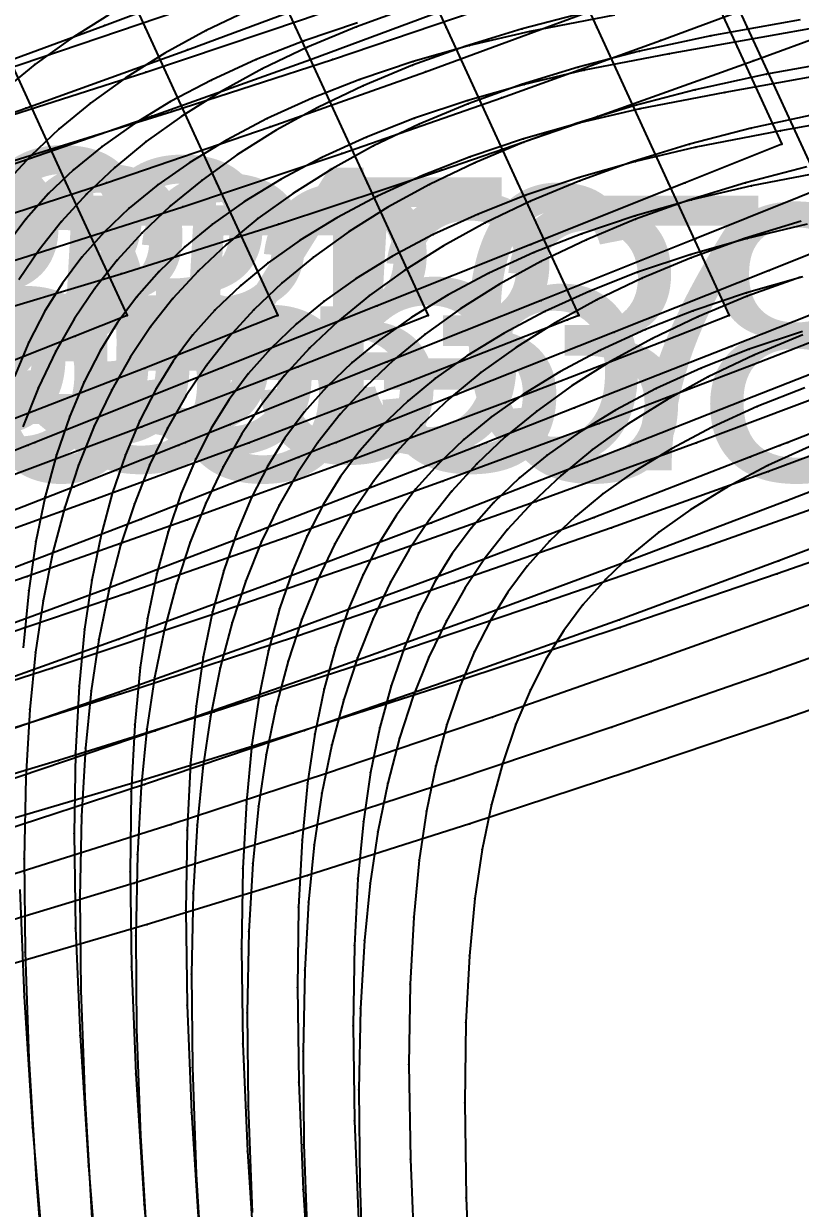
# Model space of a CAD drawing. Extents: x -2408 to 1029, y -526 to 2095.
# Drawn here: x 265.5 to 336.2, y 758.6 to 866.4 of the extents above; entities that cross this region are included whole.
import ezdxf

# ---------------------------------------------------------------- set-up
doc = ezdxf.new("R2010")
doc.units = 0
doc.layers.add('TEXT', color=7, linetype='Continuous')

# ---------------------------------------------------------------- blocks, each defined once
blk = doc.blocks.new(' -30')
at = {"layer": '1'}
for points in [[(230.955195, 1060.091369), (243.916607, 1065.312729), (245.067468, 1065.776346), (259.100474, 1071.458129), (273.102488, 1077.10928), (287.272574, 1082.812828), (301.101107, 1088.365229), (311.853142, 1092.672043), (318.337823, 1078.588526), (324.656628, 1064.865272), (331.128043, 1050.810587), (337.397954, 1037.193554), (341.476479, 1028.3358), (332.67395, 1024.812805), (318.612559, 1019.189992), (304.623987, 1013.601533), (290.473653, 1007.954145), (276.094572, 1002.222342), (273.450279, 1001.171188), (272.829819, 1000.922089), (261.800264, 996.540208), (247.75161, 991.036685), (233.544141, 985.642384), (219.371839, 980.464949)], [(-124.775494, 405.499108), (-129.635597, 403.873403), (-133.993312, 402.168599), (-138.086996, 400.305998), (-141.794628, 398.349397), (-145.125894, 396.314435), (-148.042028, 394.254847), (-150.639704, 392.130974), (-152.916908, 389.96509), (-154.962279, 387.680287), (-156.728037, 385.329051)]]:
    blk.add_lwpolyline(points, dxfattribs=at)
at = {"layer": '14'}
blk.add_lwpolyline([(-147.418247, 406.247763), (-150.941165, 404.038842), (-154.175671, 401.715027), (-157.04112, 399.354777), (-159.615963, 396.919506), (-161.901991, 394.426914), (-163.936865, 391.850061), (-165.782584, 389.109385), (-167.483626, 386.128116), (-169.07561, 382.812492), (-170.500522, 379.245216), (-171.74738, 375.443515), (-172.830299, 371.333759), (-173.734332, 366.905471), (-174.433899, 362.223535), (-174.954474, 356.997595), (-175.302794, 350.810402), (-175.459093, 343.425405), (-175.376258, 334.919801), (-175.025155, 325.231405), (-174.365471, 314.20773), (-173.270542, 300.511935), (-171.882557, 285.575774)], dxfattribs=at)
at = {"layer": '2'}
blk.add_point((341.476479, 1028.3358), dxfattribs=at)
at = {"layer": '3'}
for p in [(337.397954, 1037.193554), (332.67395, 1024.812805), (318.612559, 1019.189992), (304.623987, 1013.601533), (290.473653, 1007.954145), (276.094572, 1002.222342), (273.450279, 1001.171188), (272.829819, 1000.922089), (-150.941165, 404.038842), (-129.635597, 403.873403), (-154.175671, 401.715027), (-133.993312, 402.168599), (-138.086996, 400.305998), (-141.794628, 398.349397), (-145.125894, 396.314435), (-148.042028, 394.254847), (-150.639704, 392.130974), (-152.916908, 389.96509), (-154.962279, 387.680287)]:
    blk.add_point(p, dxfattribs=at)
at = {"layer": '4'}
for p in [(273.450279, 1001.171188), (272.829819, 1000.922089)]:
    blk.add_point(p, dxfattribs=at)
blk = doc.blocks.new(' -31')
at = {"layer": '1'}
for points in [[(347.677331, 1025.336233), (333.684744, 1019.743), (319.5571, 1014.098568), (305.542513, 1008.502237), (291.223184, 1002.787725), (287.16589, 1001.172028), (286.552792, 1000.924835), (277.016839, 997.130407), (262.706587, 991.540984), (248.583159, 986.212805), (234.087524, 980.916619), (219.857867, 975.87892), (205.622968, 971.021377), (191.274264, 966.332788), (176.777294, 961.830073), (162.292495, 957.58023), (147.544273, 953.509194), (132.93039, 949.727028), (118.347098, 946.195779), (103.622757, 942.869792), (88.846664, 939.767564), (74.028881, 936.886349)], [(-101.359358, 406.214972), (-109.088737, 404.725221), (-114.56483, 403.444144), (-119.697359, 401.993329), (-124.556211, 400.367994), (-128.913954, 398.663132), (-133.007615, 396.800484), (-136.71525, 394.843833), (-140.046512, 392.80884), (-142.962624, 390.749188), (-145.56027, 388.625262), (-147.836956, 386.459832), (-149.88238, 384.174965), (-151.648182, 381.823658), (-153.213384, 379.316302), (-154.702146, 376.432729), (-156.023711, 373.315998)]]:
    blk.add_lwpolyline(points, dxfattribs=at)
at = {"layer": '14'}
for points in [[(161.106041, 1017.252778), (175.217085, 1021.585355), (189.254622, 1026.149249), (203.664295, 1031.101936), (218.09938, 1036.32269), (232.591492, 1041.787514), (246.894871, 1047.358308), (260.890282, 1052.93348), (262.951164, 1053.761826), (262.951164, 1053.761826), (269.773105, 1038.945869), (276.280043, 1024.81404), (281.848907, 1012.721558), (281.84824, 1012.721329), (281.848106, 1012.721252), (277.124734, 1010.837802), (263.048069, 1005.287462), (248.993791, 999.920222), (234.798549, 994.679372), (220.562271, 989.582892), (206.261899, 984.636801), (191.836249, 979.853162), (177.406281, 975.297875), (162.757441, 970.925727)], [(-134.41255, 406.797831), (-138.546636, 404.820276), (-142.338245, 402.742581), (-145.861162, 400.533666), (-149.095668, 398.209828), (-151.961116, 395.849567), (-154.535961, 393.414295), (-156.821994, 390.921702), (-158.856873, 388.344847), (-160.702593, 385.604184), (-162.403636, 382.62292), (-163.99562, 379.307274), (-165.420526, 375.739995), (-166.667376, 371.938294), (-167.750305, 367.828538), (-168.654339, 363.40025), (-169.353905, 358.718314), (-169.874474, 353.492374), (-170.222786, 347.305181), (-170.379081, 339.920187), (-170.296245, 331.414589), (-169.945146, 321.726201), (-169.285467, 310.702537), (-168.19054, 297.006751)]]:
    blk.add_lwpolyline(points, dxfattribs=at)
at = {"layer": '2'}
blk.add_point((281.848907, 1012.721558), dxfattribs=at)
at = {"layer": '3'}
for p in [(276.280043, 1024.81404), (333.684744, 1019.743), (319.5571, 1014.098568), (281.848106, 1012.721252), (281.84824, 1012.721329), (277.124734, 1010.837802), (305.542513, 1008.502237), (291.223184, 1002.787725), (287.16589, 1001.172028), (286.552792, 1000.924835), (277.016839, 997.130407), (-138.546636, 404.820276), (-109.088737, 404.725221), (-114.56483, 403.444144), (-142.338245, 402.742581), (-119.697359, 401.993329), (-145.861162, 400.533666), (-124.556211, 400.367994), (-149.095668, 398.209828), (-128.913954, 398.663132), (-151.961116, 395.849567), (-133.007615, 396.800484), (-136.71525, 394.843833), (-154.535961, 393.414295), (-140.046512, 392.80884), (-142.962624, 390.749188), (-145.56027, 388.625262), (-147.836956, 386.459832), (-149.88238, 384.174965), (-151.648182, 381.823658), (-153.213384, 379.316302), (-154.702146, 376.432729)]:
    blk.add_point(p, dxfattribs=at)
at = {"layer": '4'}
for p in [(281.848106, 1012.721252), (281.84824, 1012.721329), (287.16589, 1001.172028), (286.552792, 1000.924835)]:
    blk.add_point(p, dxfattribs=at)
blk = doc.blocks.new(' -32')
at = {"layer": '1'}
for points in [[(354.172729, 1022.342552), (340.32829, 1016.828539), (326.21317, 1011.215339), (311.875114, 1005.523453), (300.883141, 1001.169281), (300.238895, 1000.912933), (297.489484, 999.824994), (283.125429, 994.180019), (268.751064, 988.674201), (254.273598, 983.326862), (239.671953, 978.105214), (225.089148, 973.051832), (210.364599, 968.146057), (195.655611, 963.47221), (181.238031, 959.126345), (166.393119, 954.903956), (151.730816, 950.981879), (136.760752, 947.22716), (121.639578, 943.684047), (106.560619, 940.393873), (91.330345, 937.310262), (76.160148, 934.470587)], [(-81.407175, 405.370178), (-96.403209, 402.687488), (-104.129246, 401.194404), (-109.606944, 399.907392), (-114.736197, 398.451441), (-119.594673, 396.819776), (-123.94999, 395.108866), (-128.040694, 393.23971), (-131.744729, 391.276312), (-135.071679, 389.234321), (-137.982803, 387.167663), (-140.494711, 385.107325), (-142.845238, 382.863564), (-144.882624, 380.571687), (-146.639501, 378.213899), (-148.195723, 375.701071), (-149.675549, 372.813059), (-150.988715, 369.692927), (-152.188339, 366.174085), (-153.209904, 362.388567), (-154.059221, 358.274375), (-154.717257, 353.825859), (-155.219439, 348.610272)], [(-155.526195, 326.590748), (-155.1268, 316.824871), (-154.369897, 304.961465), (-153.193956, 290.668181)]]:
    blk.add_lwpolyline(points, dxfattribs=at)
at = {"layer": '14'}
for points in [[(161.438868, 1013.38084), (176.326034, 1017.737286), (190.849765, 1022.250228), (205.296784, 1027.001347), (219.553404, 1031.948668), (233.845184, 1037.145899), (248.20402, 1042.570959), (262.376071, 1048.085385), (276.667156, 1053.761826), (276.667156, 1053.761826), (283.489097, 1038.945869), (289.996035, 1024.81404), (295.564899, 1012.721558), (295.564117, 1012.721252), (295.564079, 1012.721252), (283.457021, 1007.934958), (269.016321, 1002.353539), (254.427471, 996.90881), (239.792961, 991.61998), (225.09575, 986.474386), (210.274209, 981.480985), (195.450557, 976.711731), (180.556721, 972.165743), (166.062207, 967.992017)], [(-120.005453, 406.896074), (-124.857356, 405.153652), (-129.332546, 403.292628), (-133.466634, 401.315066), (-137.258249, 399.23737), (-140.781167, 397.028455), (-144.015673, 394.70462), (-146.881121, 392.34438), (-149.455961, 389.909121), (-151.741996, 387.416529), (-153.776878, 384.839675), (-155.622594, 382.098998)]]:
    blk.add_lwpolyline(points, dxfattribs=at)
at = {"layer": '2'}
blk.add_point((295.564899, 1012.721558), dxfattribs=at)
at = {"layer": '3'}
for p in [(283.489097, 1038.945869), (289.996035, 1024.81404), (340.32829, 1016.828539), (295.564079, 1012.721252), (295.564117, 1012.721252), (326.21317, 1011.215339), (283.457021, 1007.934958), (311.875114, 1005.523453), (300.883141, 1001.169281), (300.238895, 1000.912933), (297.489484, 999.824994), (283.125429, 994.180019), (-124.857356, 405.153652), (-129.332546, 403.292628), (-96.403209, 402.687488), (-133.466634, 401.315066), (-104.129246, 401.194404), (-137.258249, 399.23737), (-109.606944, 399.907392), (-114.736197, 398.451441), (-140.781167, 397.028455), (-119.594673, 396.819776), (-123.94999, 395.108866), (-144.015673, 394.70462), (-128.040694, 393.23971), (-146.881121, 392.34438), (-131.744729, 391.276312), (-149.455961, 389.909121), (-135.071679, 389.234321), (-151.741996, 387.416529), (-137.982803, 387.167663), (-140.494711, 385.107325), (-153.776878, 384.839675), (-142.845238, 382.863564), (-144.882624, 380.571687), (-146.639501, 378.213899), (-148.195723, 375.701071), (-149.675549, 372.813059), (-150.988715, 369.692927), (-152.188339, 366.174085), (-153.209904, 362.388567), (-154.059221, 358.274375), (-154.717257, 353.825859), (-155.1268, 316.824871), (-154.369897, 304.961465)]:
    blk.add_point(p, dxfattribs=at)
at = {"layer": '4'}
for p in [(295.564079, 1012.721252), (295.564117, 1012.721252), (300.883141, 1001.169281), (300.238895, 1000.912933)]:
    blk.add_point(p, dxfattribs=at)
at = {"layer": 'TEXT', "color": 7}
blk.add_text('g05-32', height=25, dxfattribs=at).set_placement((181.11, 1002.86))
blk = doc.blocks.new(' -33')
at = {"layer": '1'}
for points in [[(351.214287, 1015.587585), (336.924522, 1009.942887), (322.617196, 1004.311147), (314.599247, 1001.169128), (313.911743, 1000.89592), (308.153438, 998.643203), (293.983596, 993.144724), (279.776812, 987.744295), (265.567846, 982.512143), (251.24589, 977.424028), (236.778171, 972.451509), (222.351953, 967.667013), (207.617936, 962.994501), (193.064115, 958.612652), (178.346321, 954.423466), (163.665673, 950.487449), (149.114829, 946.819649), (134.323275, 943.323471), (119.404475, 940.02864), (104.517089, 936.966438), (89.418252, 934.084416), (74.450729, 931.441655)], [(-76.319799, 401.866341), (-91.323766, 399.182201), (-99.051053, 397.688816), (-104.527355, 396.402077), (-109.657433, 394.945849), (-114.515112, 393.31441), (-118.870441, 391.603469), (-122.961121, 389.734312), (-126.665149, 387.770869), (-129.992095, 385.728833), (-132.903211, 383.662138), (-135.414688, 381.602131), (-137.765279, 379.358307), (-139.802691, 377.06638), (-141.55962, 374.708485), (-143.115853, 372.195622), (-144.59568, 369.307565), (-145.908843, 366.18737), (-147.108483, 362.66841), (-148.130027, 358.882837), (-148.979333, 354.768546), (-149.637348, 350.319943), (-150.139451, 345.104965), (-150.458336, 339.019811), (-150.569782, 331.714978), (-150.44615, 323.083935), (-150.046633, 313.316462), (-149.289863, 301.455777), (-148.1137, 287.160171)]]:
    blk.add_lwpolyline(points, dxfattribs=at)
at = {"layer": '14'}
for points in [[(217.456673, 1026.543979), (232.138738, 1031.620144), (246.270399, 1036.735167), (260.476804, 1042.070281), (274.494824, 1047.488045), (288.194082, 1052.891253), (290.383148, 1053.761826), (290.383148, 1053.761826), (297.205089, 1038.945869), (303.712027, 1024.81404), (309.280891, 1012.721558), (309.280128, 1012.721252), (309.280109, 1012.721252), (297.443515, 1008.064399), (283.2111, 1002.58065), (268.831718, 997.223812), (254.409211, 992.017019), (239.927337, 986.94306), (225.39132, 982.027205)], [(-104.170508, 406.432709), (-109.776037, 404.975003), (-114.925456, 403.390864), (-119.777362, 401.648441), (-124.252552, 399.787417), (-128.386638, 397.809855), (-132.178247, 395.73216), (-135.701164, 393.523244), (-138.93567, 391.199409), (-141.801118, 388.839169), (-144.375958, 386.40391), (-146.661992, 383.911318), (-148.696875, 381.334464), (-150.542594, 378.593787), (-152.243636, 375.612518), (-153.83562, 372.296892), (-155.260529, 368.729605)]]:
    blk.add_lwpolyline(points, dxfattribs=at)
at = {"layer": '2'}
blk.add_point((309.280891, 1012.721558), dxfattribs=at)
at = {"layer": '3'}
for p in [(297.205089, 1038.945869), (303.712027, 1024.81404), (309.280109, 1012.721252), (309.280128, 1012.721252), (336.924522, 1009.942887), (297.443515, 1008.064399), (322.617196, 1004.311147), (283.2111, 1002.58065), (314.599247, 1001.169128), (313.911743, 1000.89592), (308.153438, 998.643203), (293.983596, 993.144724), (279.776812, 987.744295), (-109.776037, 404.975003), (-114.925456, 403.390864), (-119.777362, 401.648441), (-124.252552, 399.787417), (-91.323766, 399.182201), (-128.386638, 397.809855), (-99.051053, 397.688816), (-104.527355, 396.402077), (-132.178247, 395.73216), (-109.657433, 394.945849), (-135.701164, 393.523244), (-114.515112, 393.31441), (-118.870441, 391.603469), (-138.93567, 391.199409), (-122.961121, 389.734312), (-141.801118, 388.839169), (-126.665149, 387.770869), (-144.375958, 386.40391), (-129.992095, 385.728833), (-146.661992, 383.911318), (-132.903211, 383.662138), (-148.696875, 381.334464), (-135.414688, 381.602131), (-150.542594, 378.593787), (-137.765279, 379.358307), (-139.802691, 377.06638), (-152.243636, 375.612518), (-141.55962, 374.708485), (-153.83562, 372.296892), (-143.115853, 372.195622), (-144.59568, 369.307565), (-145.908843, 366.18737), (-147.108483, 362.66841), (-148.130027, 358.882837), (-148.979333, 354.768546), (-149.637348, 350.319943), (-150.139451, 345.104965), (-150.458336, 339.019811), (-150.569782, 331.714978), (-150.44615, 323.083935), (-150.046633, 313.316462), (-149.289863, 301.455777)]:
    blk.add_point(p, dxfattribs=at)
at = {"layer": '4'}
for p in [(309.280109, 1012.721252), (309.280128, 1012.721252), (314.599247, 1001.169128), (313.911743, 1000.89592)]:
    blk.add_point(p, dxfattribs=at)
at = {"layer": 'TEXT', "color": 7}
blk.add_text('g05-33', height=25, dxfattribs=at).set_placement((192.21, 1002))
blk = doc.blocks.new(' -34')
at = {"layer": '1'}
for points in [[(352.340214, 1010.61292), (338.105237, 1005.014728), (328.316116, 1001.167145), (327.640305, 1000.900879), (323.77489, 999.382238), (309.583376, 993.859295), (295.338138, 988.470214), (281.109108, 983.246678), (266.762095, 978.134692), (252.286896, 973.137388), (237.838157, 968.31986), (223.103092, 963.607844), (208.533138, 959.17013), (193.822696, 954.922633), (179.127966, 950.917417), (164.555811, 947.175497), (149.750125, 943.602201), (134.836432, 940.230283), (119.93429, 937.083574), (104.830533, 934.115456), (89.846717, 931.384189)], [(-71.265397, 398.356552), (-86.244791, 395.676803), (-93.974336, 394.182903), (-99.448109, 392.89667), (-104.57968, 391.43995), (-109.435877, 389.808945), (-113.791234, 388.097937), (-117.8819, 386.22872), (-121.585924, 384.265219), (-124.912864, 382.223142), (-127.82395, 380.156398), (-130.334683, 378.096953), (-132.68535, 375.853023), (-134.722827, 373.561012), (-136.479806, 371.203038), (-138.036077, 368.69006), (-139.515934, 365.801822), (-140.829097, 362.681482), (-142.02873, 359.162376), (-143.050257, 355.376668), (-143.89953, 351.262211), (-144.557501, 346.813456), (-145.059462, 341.599603), (-145.378402, 335.512651), (-145.489777, 328.209466), (-145.366037, 319.575874), (-144.96628, 309.80552), (-144.209831, 297.949718), (-143.033466, 283.649885)]]:
    blk.add_lwpolyline(points, dxfattribs=at)
at = {"layer": '14'}
for points in [[(224.76154, 1024.469628), (239.287122, 1029.386196), (253.854933, 1034.558007), (268.497048, 1039.966821), (282.94124, 1045.473685), (297.342031, 1051.0929), (304.099159, 1053.761826), (304.099159, 1053.761826), (310.9211, 1038.945869), (317.428038, 1024.81404), (322.996902, 1012.721558), (322.996101, 1012.721252), (322.995644, 1012.7211), (321.972214, 1012.318899), (307.630625, 1006.716876), (292.984256, 1001.141484), (278.832073, 995.92992), (264.64197, 990.856715), (250.39518, 985.909134), (236.097147, 981.112509), (221.672535, 976.46891)], [(-84.453869, 405.799408), (-92.606148, 404.331627), (-99.090505, 402.927502), (-104.696034, 401.469792), (-109.845452, 399.885653), (-114.697358, 398.143236), (-119.172548, 396.282237), (-123.306636, 394.304677), (-127.09825, 392.226958), (-130.621163, 390.018037), (-133.855666, 387.694222), (-136.721114, 385.333972), (-139.29596, 382.8987), (-141.581997, 380.406107), (-143.616876, 377.829254), (-145.46259, 375.088591), (-147.163632, 372.107329), (-148.755616, 368.791684), (-150.180526, 365.224405), (-151.427379, 361.422704), (-152.510303, 357.312948), (-153.414337, 352.884661), (-154.113903, 348.202724), (-154.634475, 342.976785), (-154.982791, 336.789592), (-155.139088, 329.404597), (-155.056253, 320.898999), (-154.705154, 311.210608), (-154.045475, 300.186939), (-152.950549, 286.491151)]]:
    blk.add_lwpolyline(points, dxfattribs=at)
at = {"layer": '2'}
blk.add_point((322.996902, 1012.721558), dxfattribs=at)
at = {"layer": '3'}
for p in [(310.9211, 1038.945869), (317.428038, 1024.81404), (321.972214, 1012.318899), (322.995644, 1012.7211), (322.996101, 1012.721252), (307.630625, 1006.716876), (338.105237, 1005.014728), (292.984256, 1001.141484), (328.316116, 1001.167145), (327.640305, 1000.900879), (323.77489, 999.382238), (278.832073, 995.92992), (309.583376, 993.859295), (295.338138, 988.470214), (281.109108, 983.246678), (-92.606148, 404.331627), (-99.090505, 402.927502), (-104.696034, 401.469792), (-109.845452, 399.885653), (-114.697358, 398.143236), (-119.172548, 396.282237), (-86.244791, 395.676803), (-123.306636, 394.304677), (-93.974336, 394.182903), (-99.448109, 392.89667), (-127.09825, 392.226958), (-104.57968, 391.43995), (-130.621163, 390.018037), (-109.435877, 389.808945), (-133.855666, 387.694222), (-113.791234, 388.097937), (-117.8819, 386.22872), (-136.721114, 385.333972), (-121.585924, 384.265219), (-139.29596, 382.8987), (-124.912864, 382.223142), (-141.581997, 380.406107), (-127.82395, 380.156398), (-143.616876, 377.829254), (-130.334683, 378.096953), (-132.68535, 375.853023), (-145.46259, 375.088591), (-134.722827, 373.561012), (-147.163632, 372.107329), (-136.479806, 371.203038), (-148.755616, 368.791684), (-138.036077, 368.69006), (-139.515934, 365.801822), (-150.180526, 365.224405), (-140.829097, 362.681482), (-151.427379, 361.422704), (-142.02873, 359.162376), (-152.510303, 357.312948), (-143.050257, 355.376668), (-153.414337, 352.884661), (-143.89953, 351.262211), (-154.113903, 348.202724), (-144.557501, 346.813456), (-154.634475, 342.976785), (-145.059462, 341.599603), (-154.982791, 336.789592), (-145.378402, 335.512651), (-155.139088, 329.404597), (-145.489777, 328.209466), (-155.056253, 320.898999), (-145.366037, 319.575874), (-154.705154, 311.210608), (-144.96628, 309.80552), (-154.045475, 300.186939), (-144.209831, 297.949718)]:
    blk.add_point(p, dxfattribs=at)
at = {"layer": '4'}
for p in [(322.995644, 1012.7211), (322.996101, 1012.721252), (328.316116, 1001.167145), (327.640305, 1000.900879)]:
    blk.add_point(p, dxfattribs=at)
at = {"layer": 'TEXT', "color": 7}
blk.add_text('g05-34', height=25, dxfattribs=at).set_placement((203.51, 1001.18))
blk = doc.blocks.new(' -35')
at = {"layer": '1'}
for points in [[(352.979751, 1005.437899), (342.032928, 1001.165466), (341.328278, 1000.889893), (338.645045, 999.843195), (324.395031, 994.319508), (310.122707, 988.916618), (295.777125, 983.645488), (281.137255, 978.433597), (266.689322, 973.449837), (251.956224, 968.528416), (237.405527, 963.853334), (222.877869, 959.398779), (208.204056, 955.124754), (193.609526, 951.100939), (178.818648, 947.251648), (164.247615, 943.680786), (149.353601, 940.252384), (134.579422, 937.067447), (119.596453, 934.051586), (104.785757, 931.276596)], [(-81.165415, 392.171487), (-88.89632, 390.677279), (-94.368574, 389.391358), (-99.501039, 387.934344), (-104.356352, 386.303574), (-108.711718, 384.592521), (-112.802369, 382.723279), (-116.506403, 380.75976), (-119.833344, 378.717621), (-122.744405, 376.650841), (-125.254687, 374.591743), (-127.605404, 372.347779), (-129.642917, 370.055695), (-131.399916, 367.69766), (-132.956206, 365.184615), (-134.436081, 362.296288), (-135.749244, 359.175878), (-136.948886, 355.656685), (-137.970401, 351.870857), (-138.819658, 347.756291), (-139.477605, 343.307433), (-139.979478, 338.094248), (-140.298448, 332.006233), (-140.409783, 324.704034), (-140.285994, 316.068924), (-139.886102, 306.296855), (-139.129792, 294.443996)]]:
    blk.add_lwpolyline(points, dxfattribs=at)
at = {"layer": '14'}
for points in [[(222.351681, 1019.345408), (236.852936, 1023.991285), (251.161436, 1028.814304), (265.519885, 1033.881606), (279.815377, 1039.124053), (294.201358, 1044.566132), (308.39992, 1050.064681), (317.815151, 1053.761826), (317.815151, 1053.761826), (324.637097, 1038.945874), (331.144041, 1024.814047), (336.712914, 1012.721558), (336.712112, 1012.721252), (336.711998, 1012.721176), (330.768901, 1010.399033), (316.325273, 1004.817432), (301.918447, 999.41246), (287.364578, 994.123794), (272.773971, 988.973141), (258.12432, 983.956046), (243.349791, 979.078066), (228.58532, 974.409139)], [(-79.373865, 402.294197), (-87.52615, 400.826416), (-94.01051, 399.422292), (-99.616039, 397.964583), (-104.765455, 396.380455), (-109.617357, 394.638053), (-114.092551, 392.777033), (-118.226634, 390.799471), (-122.018247, 388.721776), (-125.541166, 386.51286), (-128.775672, 384.189023), (-131.64112, 381.828763), (-134.21596, 379.39351), (-136.501994, 376.900915), (-138.536877, 374.324061), (-140.382592, 371.583402), (-142.083632, 368.60212), (-143.675621, 365.286473), (-145.100529, 361.719194), (-146.347379, 357.917493), (-147.430308, 353.807738), (-148.334341, 349.37945), (-149.033903, 344.697513), (-149.554472, 339.471574), (-149.902787, 333.28438), (-150.059085, 325.899385), (-149.976249, 317.393785), (-149.62515, 307.705394), (-148.965471, 296.681728)]]:
    blk.add_lwpolyline(points, dxfattribs=at)
at = {"layer": '2'}
blk.add_point((336.712914, 1012.721558), dxfattribs=at)
at = {"layer": '3'}
for p in [(279.815377, 1039.124053), (324.637097, 1038.945874), (331.144041, 1024.814047), (336.711998, 1012.721176), (336.712112, 1012.721252), (330.768901, 1010.399033), (316.325273, 1004.817432), (342.032928, 1001.165466), (341.328278, 1000.889893), (301.918447, 999.41246), (338.645045, 999.843195), (287.364578, 994.123794), (324.395031, 994.319508), (272.773971, 988.973141), (310.122707, 988.916618), (295.777125, 983.645488), (281.137255, 978.433597), (-87.52615, 400.826416), (-94.01051, 399.422292), (-99.616039, 397.964583), (-104.765455, 396.380455), (-109.617357, 394.638053), (-114.092551, 392.777033), (-118.226634, 390.799471), (-88.89632, 390.677279), (-94.368574, 389.391358), (-122.018247, 388.721776), (-99.501039, 387.934344), (-125.541166, 386.51286), (-104.356352, 386.303574), (-128.775672, 384.189023), (-108.711718, 384.592521), (-131.64112, 381.828763), (-112.802369, 382.723279), (-116.506403, 380.75976), (-134.21596, 379.39351), (-119.833344, 378.717621), (-136.501994, 376.900915), (-122.744405, 376.650841), (-138.536877, 374.324061), (-125.254687, 374.591743), (-127.605404, 372.347779), (-140.382592, 371.583402), (-129.642917, 370.055695), (-142.083632, 368.60212), (-131.399916, 367.69766), (-143.675621, 365.286473), (-132.956206, 365.184615), (-145.100529, 361.719194), (-134.436081, 362.296288), (-135.749244, 359.175878), (-146.347379, 357.917493), (-136.948886, 355.656685), (-147.430308, 353.807738), (-137.970401, 351.870857), (-148.334341, 349.37945), (-138.819658, 347.756291), (-149.033903, 344.697513), (-139.477605, 343.307433), (-149.554472, 339.471574), (-139.979478, 338.094248), (-149.902787, 333.28438), (-140.298448, 332.006233), (-150.059085, 325.899385), (-140.409783, 324.704034), (-149.976249, 317.393785), (-140.285994, 316.068924), (-149.62515, 307.705394), (-139.886102, 306.296855)]:
    blk.add_point(p, dxfattribs=at)
at = {"layer": '4'}
for p in [(336.711998, 1012.721176), (336.712112, 1012.721252), (342.032928, 1001.165466), (341.328278, 1000.889893)]:
    blk.add_point(p, dxfattribs=at)
at = {"layer": 'TEXT', "color": 7}
blk.add_text('g05-35', height=25, dxfattribs=at).set_placement((214.64, 1000.31))
blk = doc.blocks.new(' -36')
at = {"layer": '1'}
for points in [[(355.012627, 1000.877609), (341.959213, 995.842649), (327.665091, 990.406515), (313.365199, 985.106301), (298.96887, 979.947551), (284.431298, 974.897587), (269.941111, 970.007791), (255.322968, 965.246675), (240.723951, 960.691952), (225.785996, 956.252088), (211.066507, 952.102962), (196.44568, 948.202843), (181.61533, 944.469296), (166.641703, 940.921957), (151.713226, 937.602397), (136.533123, 934.443816), (121.520277, 931.529785), (106.279591, 928.778564)], [(-83.816337, 387.172087), (-89.288583, 385.886163), (-94.421052, 384.429136), (-99.276354, 382.798364), (-103.631714, 381.087337), (-107.722366, 379.218105), (-111.426399, 377.25456), (-114.753342, 375.212414), (-117.664402, 373.145632), (-120.174683, 371.086539), (-122.525402, 368.842584), (-124.562921, 366.550502), (-126.319927, 364.192441), (-127.876214, 361.6794), (-129.356092, 358.791066), (-130.669254, 355.670679), (-131.868888, 352.151478), (-132.890403, 348.365651), (-133.739657, 344.251106), (-134.397601, 339.802251), (-134.899473, 334.589063), (-135.218444, 328.501035), (-135.329781, 321.198848), (-135.205996, 312.563719), (-134.806107, 302.791637), (-134.049793, 290.938792)]]:
    blk.add_lwpolyline(points, dxfattribs=at)
at = {"layer": '14'}
for points in [[(76.481717, 982.596073), (91.915827, 985.115354), (107.317923, 987.822959), (122.691895, 990.726963), (138.018479, 993.83393), (152.974345, 997.083633), (168.206966, 1000.626342), (183.385717, 1004.395141), (198.506597, 1008.390551), (213.237331, 1012.518376), (228.23233, 1016.962858), (243.158074, 1021.633519), (257.886976, 1026.487731), (272.666088, 1031.600028), (287.377879, 1036.903154), (301.54363, 1042.181581), (316.150261, 1047.766654), (330.362783, 1053.303469), (331.531143, 1053.761826), (331.531143, 1053.761826), (338.353084, 1038.945869), (344.860022, 1024.81404)], [(350.428123, 1012.721252), (338.938778, 1008.260973), (324.861905, 1002.891461), (310.637429, 997.630582), (296.362728, 992.506399), (282.056179, 987.509353), (267.692629, 982.640505), (253.205126, 977.903093), (238.733456, 973.364898), (224.20328, 969.017382), (209.441662, 964.827063), (194.792668, 960.895344), (180.089203, 957.171235), (165.024906, 953.581888), (150.222543, 950.273097), (135.376578, 947.166184), (120.490573, 944.258239), (105.44078, 941.523952), (90.485111, 939.003368), (74.786101, 936.556132)], [(-82.446145, 397.321223), (-88.930501, 395.917101), (-94.53603, 394.459385), (-99.685448, 392.875248), (-104.537354, 391.132844), (-109.012544, 389.271825), (-113.14663, 387.294263), (-116.93824, 385.216569), (-120.461156, 383.007653), (-123.695663, 380.683819), (-126.561111, 378.323579), (-129.135956, 375.88832), (-131.42199, 373.39571), (-133.456869, 370.818856), (-135.302588, 368.078197), (-137.003631, 365.096929), (-138.595616, 361.781292), (-140.020525, 358.213993), (-141.267379, 354.412299), (-142.350304, 350.302558), (-143.254336, 345.874256), (-143.953898, 341.192332), (-144.474471, 335.966393), (-144.82279, 329.779188), (-144.97909, 322.394188), (-144.896255, 313.888592), (-144.545154, 304.200206), (-143.885473, 293.176541)]]:
    blk.add_lwpolyline(points, dxfattribs=at)
at = {"layer": '3'}
for p in [(338.353084, 1038.945869), (287.377879, 1036.903154), (272.666088, 1031.600028), (338.938778, 1008.260973), (324.861905, 1002.891461), (310.637429, 997.630582), (341.959213, 995.842649), (296.362728, 992.506399), (327.665091, 990.406515), (282.056179, 987.509353), (313.365199, 985.106301), (298.96887, 979.947551), (284.431298, 974.897587), (-88.930501, 395.917101), (-94.53603, 394.459385), (-99.685448, 392.875248), (-104.537354, 391.132844), (-109.012544, 389.271825), (-113.14663, 387.294263), (-116.93824, 385.216569), (-89.288583, 385.886163), (-94.421052, 384.429136), (-120.461156, 383.007653), (-99.276354, 382.798364), (-103.631714, 381.087337), (-123.695663, 380.683819), (-107.722366, 379.218105), (-126.561111, 378.323579), (-111.426399, 377.25456), (-129.135956, 375.88832), (-114.753342, 375.212414), (-131.42199, 373.39571), (-117.664402, 373.145632), (-120.174683, 371.086539), (-133.456869, 370.818856), (-135.302588, 368.078197), (-122.525402, 368.842584), (-124.562921, 366.550502), (-137.003631, 365.096929), (-126.319927, 364.192441), (-138.595616, 361.781292), (-127.876214, 361.6794), (-140.020525, 358.213993), (-129.356092, 358.791066), (-130.669254, 355.670679), (-141.267379, 354.412299), (-131.868888, 352.151478), (-142.350304, 350.302558), (-132.890403, 348.365651), (-143.254336, 345.874256), (-133.739657, 344.251106), (-143.953898, 341.192332), (-134.397601, 339.802251), (-144.474471, 335.966393), (-134.899473, 334.589063), (-144.82279, 329.779188), (-135.218444, 328.501035), (-144.97909, 322.394188), (-135.329781, 321.198848), (-144.896255, 313.888592), (-135.205996, 312.563719), (-144.545154, 304.200206), (-134.806107, 302.791637)]:
    blk.add_point(p, dxfattribs=at)
at = {"layer": 'TEXT', "color": 7}
blk.add_text('g05-36', height=25, dxfattribs=at).set_placement((225.76, 999.46))
blk = doc.blocks.new(' -37')
at = {"layer": '1'}
for points in [[(355.579303, 995.816777), (341.223809, 990.374284), (326.713546, 985.019872), (312.254181, 979.859861), (298.025051, 974.926161), (283.478154, 970.017862), (268.968087, 965.28685), (254.315715, 960.702782), (239.918335, 956.399406), (225.151075, 952.199995), (210.505552, 948.252075), (195.627925, 944.462208), (181.036996, 940.95584), (166.062631, 937.568278), (151.222245, 934.417364), (136.163859, 931.425551)], [(-84.209217, 382.38079), (-89.342939, 380.923341), (-94.197003, 379.292918), (-98.55238, 377.581844), (-102.643017, 375.712574), (-106.347051, 373.748976), (-109.673999, 371.706772), (-112.585029, 369.639976), (-115.094682, 367.581358), (-117.445468, 365.337307), (-119.48304, 363.045147), (-121.240083, 360.687013), (-122.796398, 358.173875), (-124.276295, 355.285432), (-125.589457, 352.164937), (-126.789095, 348.645596), (-127.810593, 344.85966), (-128.659821, 340.744962), (-129.317732, 336.295961), (-129.819487, 331.083705), (-130.138502, 324.994157), (-130.249781, 317.693352), (-130.125928, 309.056099), (-129.725852, 299.281603), (-128.969738, 287.432878)]]:
    blk.add_lwpolyline(points, dxfattribs=at)
at = {"layer": '14'}
for points in [[(76.399373, 980.027605), (91.645306, 982.408497), (106.785665, 984.951771), (121.894669, 987.674831), (136.97646, 990.58577), (152.011586, 993.691461), (166.668999, 996.927437), (181.613636, 1000.446725), (196.507032, 1004.17853), (211.345621, 1008.12333), (225.788865, 1012.18414), (240.508823, 1016.550555), (255.163712, 1021.129379), (269.623048, 1025.877159), (284.14063, 1030.870978), (298.59491, 1036.045353), (313.146264, 1041.429529), (327.498179, 1046.880215), (341.815176, 1052.421998), (345.247154, 1053.761826)], [(348.207575, 1006.573782), (333.75007, 1001.128419), (319.141126, 995.796442), (304.48299, 990.600012), (289.793064, 985.533452), (275.043086, 980.604876), (260.164446, 975.817985), (245.301592, 971.239952), (230.203103, 966.811774), (215.218174, 962.648655), (200.175046, 958.69944), (185.077403, 954.962813), (170.333237, 951.528665), (155.139041, 948.207013), (139.901328, 945.091725), (124.623707, 942.179807), (109.179194, 939.445591), (93.832485, 936.927775), (78.337437, 934.575235)], [(-83.850508, 392.411904), (-89.456035, 390.954197), (-94.605451, 389.370058), (-99.457357, 387.627636), (-103.932547, 385.766617), (-108.066634, 383.789075), (-111.858248, 381.711364), (-115.381162, 379.502442), (-118.615671, 377.178627), (-121.481122, 374.818377), (-124.055962, 372.383106), (-126.341996, 369.890513), (-128.376879, 367.313659), (-130.222594, 364.572982), (-131.923631, 361.591712), (-133.515618, 358.276087), (-134.94053, 354.708811), (-136.187378, 350.90711), (-137.270304, 346.797354), (-138.174342, 342.369066), (-138.873905, 337.687129), (-139.394474, 332.461188), (-139.742789, 326.27399), (-139.899087, 318.888987), (-139.816251, 310.383379), (-139.465151, 300.694981), (-138.805472, 289.67131)]]:
    blk.add_lwpolyline(points, dxfattribs=at)
at = {"layer": '3'}
for p in [(298.59491, 1036.045353), (284.14063, 1030.870978), (333.75007, 1001.128419), (319.141126, 995.796442), (304.48299, 990.600012), (341.223809, 990.374284), (289.793064, 985.533452), (326.713546, 985.019872), (275.043086, 980.604876), (312.254181, 979.859861), (298.025051, 974.926161), (283.478154, 970.017862), (-89.456035, 390.954197), (-94.605451, 389.370058), (-99.457357, 387.627636), (-103.932547, 385.766617), (-108.066634, 383.789075), (-111.858248, 381.711364), (-89.342939, 380.923341), (-115.381162, 379.502442), (-94.197003, 379.292918), (-98.55238, 377.581844), (-118.615671, 377.178627), (-102.643017, 375.712574), (-121.481122, 374.818377), (-106.347051, 373.748976), (-124.055962, 372.383106), (-109.673999, 371.706772), (-126.341996, 369.890513), (-112.585029, 369.639976), (-128.376879, 367.313659), (-115.094682, 367.581358), (-130.222594, 364.572982), (-117.445468, 365.337307), (-119.48304, 363.045147), (-131.923631, 361.591712), (-121.240083, 360.687013), (-133.515618, 358.276087), (-122.796398, 358.173875), (-124.276295, 355.285432), (-134.94053, 354.708811), (-125.589457, 352.164937), (-136.187378, 350.90711), (-126.789095, 348.645596), (-137.270304, 346.797354), (-127.810593, 344.85966), (-138.174342, 342.369066), (-128.659821, 340.744962), (-138.873905, 337.687129), (-129.317732, 336.295961), (-139.394474, 332.461188), (-129.819487, 331.083705), (-139.742789, 326.27399), (-130.138502, 324.994157), (-139.899087, 318.888987), (-130.249781, 317.693352), (-139.816251, 310.383379), (-130.125928, 309.056099), (-139.465151, 300.694981), (-129.725852, 299.281603)]:
    blk.add_point(p, dxfattribs=at)
at = {"layer": 'TEXT', "color": 7}
blk.add_text('g05-37', height=25, dxfattribs=at).set_placement((236.94, 998.62))
blk = doc.blocks.new(' -38')
at = {"layer": '1'}
for points in [[(77.276361, 990.485047), (92.482815, 992.792346), (107.804191, 995.293821), (123.016186, 997.959636), (138.273801, 1000.824781), (153.322849, 1003.849998), (168.500453, 1007.11267), (183.235101, 1010.4933), (198.316014, 1014.177251), (213.128926, 1018.018919), (228.09919, 1022.129395), (242.599865, 1026.33312), (257.447983, 1030.867697), (272.228826, 1035.616539), (286.486875, 1040.421015), (301.133357, 1045.567185), (315.692085, 1050.865387), (330.229563, 1056.311505), (344.275493, 1061.693402)], [(344.128589, 986.416153), (329.60502, 981.207307), (315.174494, 976.166699), (300.041979, 971.031052), (285.892736, 966.381595), (271.183397, 961.723385), (256.567472, 957.290031), (241.745368, 953.00383), (227.176045, 949.002989), (212.243566, 945.11853), (197.426699, 941.475858), (182.395818, 937.991698), (167.365762, 934.716064), (152.248748, 931.626818), (137.299767, 928.769494)], [(-84.261116, 377.4187), (-89.116377, 375.787959), (-93.471737, 374.076918), (-97.562388, 372.207672), (-101.266422, 370.24413), (-104.593365, 368.202008), (-107.504424, 366.135233), (-110.014685, 364.076148), (-112.3654, 361.832164), (-114.402923, 359.540093), (-116.159926, 357.182056), (-117.71621, 354.669011), (-119.196093, 351.780676), (-120.509258, 348.660266), (-121.708893, 345.141071), (-122.730403, 341.355245), (-123.579661, 337.240669), (-124.237608, 332.7918), (-124.739476, 327.578661), (-125.058448, 321.490579), (-125.169783, 314.188447), (-125.045996, 305.55323), (-124.646099, 295.781053)]]:
    blk.add_lwpolyline(points, dxfattribs=at)
at = {"layer": '14'}
for points in [[(74.6129, 977.268679), (89.481256, 979.47277), (104.404222, 981.849582), (119.220692, 984.378815), (134.014915, 987.079317), (148.768111, 989.954893), (163.483969, 993.016082), (178.513735, 996.353236), (193.142249, 999.812041), (207.722623, 1003.469562), (222.251785, 1007.326255), (237.068672, 1011.480938), (251.484607, 1015.741065), (265.839999, 1020.199777), (280.001393, 1024.812972), (294.904799, 1029.89651), (309.0697, 1034.92466), (323.338564, 1040.157322), (337.405313, 1045.452835), (351.437154, 1050.840185)], [(354.421862, 1003.75921), (340.284165, 998.532283), (325.998783, 993.403265), (311.682901, 988.399044), (297.31357, 983.509987), (282.898169, 978.759315), (268.354946, 974.143311), (253.83341, 969.726377), (239.076039, 965.446552), (224.441367, 961.41823), (209.753002, 957.58873), (195.014266, 953.956908), (179.902294, 950.44814), (165.071806, 947.211889), (150.20081, 944.167781), (135.292497, 941.313157), (120.216259, 938.622201), (105.242719, 936.136924), (90.241725, 933.824134), (75.09389, 931.657668)], [(-84.37604, 387.448986), (-89.525457, 385.864846), (-94.37736, 384.122429), (-98.852553, 382.26143), (-102.986636, 380.283874), (-106.778249, 378.206179), (-110.301168, 375.997263), (-113.535674, 373.673425), (-116.401121, 371.313164), (-118.975961, 368.877891), (-121.261995, 366.385298), (-123.296878, 363.808445), (-125.142597, 361.067782), (-126.843638, 358.08652), (-128.435622, 354.770875), (-129.860531, 351.203596), (-131.107385, 347.401894), (-132.190309, 343.292139), (-133.09434, 338.863851), (-133.793901, 334.181915), (-134.314471, 328.955977), (-134.662786, 322.768786), (-134.819086, 315.383794), (-134.736253, 306.878196), (-134.385155, 297.189808)]]:
    blk.add_lwpolyline(points, dxfattribs=at)
at = {"layer": '3'}
for p in [(309.0697, 1034.92466), (294.904799, 1029.89651), (280.001393, 1024.812972), (340.284165, 998.532283), (325.998783, 993.403265), (311.682901, 988.399044), (297.31357, 983.509987), (329.60502, 981.207307), (282.898169, 978.759315), (315.174494, 976.166699), (300.041979, 971.031052), (285.892736, 966.381595), (-89.525457, 385.864846), (-94.37736, 384.122429), (-98.852553, 382.26143), (-102.986636, 380.283874), (-106.778249, 378.206179), (-110.301168, 375.997263), (-89.116377, 375.787959), (-113.535674, 373.673425), (-93.471737, 374.076918), (-97.562388, 372.207672), (-116.401121, 371.313164), (-101.266422, 370.24413), (-118.975961, 368.877891), (-104.593365, 368.202008), (-121.261995, 366.385298), (-107.504424, 366.135233), (-123.296878, 363.808445), (-110.014685, 364.076148), (-112.3654, 361.832164), (-125.142597, 361.067782), (-114.402923, 359.540093), (-126.843638, 358.08652), (-116.159926, 357.182056), (-128.435622, 354.770875), (-117.71621, 354.669011), (-119.196093, 351.780676), (-129.860531, 351.203596), (-120.509258, 348.660266), (-131.107385, 347.401894), (-121.708893, 345.141071), (-132.190309, 343.292139), (-122.730403, 341.355245), (-133.09434, 338.863851), (-123.579661, 337.240669), (-133.793901, 334.181915), (-124.237608, 332.7918), (-134.314471, 328.955977), (-124.739476, 327.578661), (-134.662786, 322.768786), (-125.058448, 321.490579), (-134.819086, 315.383794), (-125.169783, 314.188447), (-134.736253, 306.878196), (-125.045996, 305.55323)]:
    blk.add_point(p, dxfattribs=at)
at = {"layer": 'TEXT', "color": 7}
blk.add_text('g05-38', height=25, dxfattribs=at).set_placement((248.03, 997.74))
blk = doc.blocks.new(' -39')
at = {"layer": '1'}
for points in [[(75.172832, 987.721968), (90.29707, 989.899544), (105.386845, 992.236619), (120.460439, 994.740936), (135.559119, 997.426291), (150.570357, 1000.280769), (165.50669, 1003.313833), (180.440507, 1006.549348), (195.457158, 1010.017214), (210.210505, 1013.637595), (224.999399, 1017.481557), (239.294236, 1021.404311), (254.516026, 1025.809017), (269.042059, 1030.236455), (283.595017, 1034.894707), (297.864698, 1039.672803), (312.292316, 1044.705744), (326.637272, 1049.894272), (340.954818, 1055.231175), (355.236348, 1060.664412)], [(354.766985, 985.34326), (340.474022, 980.249385), (326.050681, 975.254689), (311.673727, 970.402362), (297.01612, 965.605862), (282.544657, 961.04305), (267.955798, 956.631239), (253.377553, 952.421584), (238.61777, 948.366901), (223.934031, 944.541689), (209.151466, 940.896136), (194.373578, 937.45255), (179.378019, 934.159646), (164.51737, 931.092732)], [(-84.036269, 372.282799), (-88.391627, 370.571777), (-92.482287, 368.702528), (-96.186315, 366.739004), (-99.513259, 364.696873), (-102.424319, 362.6301), (-104.93468, 360.570946), (-107.28539, 358.32699), (-109.322896, 356.034913), (-111.079901, 353.676883), (-112.636186, 351.163852), (-114.116059, 348.275538), (-115.429221, 345.155144), (-116.628855, 341.635975), (-117.650377, 337.850158), (-118.499634, 333.735612), (-119.157584, 329.286765), (-119.65947, 324.073476), (-119.978436, 317.985633), (-120.08978, 310.68328), (-119.966007, 302.048417), (-119.566144, 292.276634)]]:
    blk.add_lwpolyline(points, dxfattribs=at)
at = {"layer": '14'}
for points in [[(77.478384, 975.220491), (92.727334, 977.421733), (108.033132, 979.798697), (123.230635, 982.330992), (137.684655, 984.904751), (153.540877, 987.921749), (168.638532, 990.993933), (183.343571, 994.184911), (198.356177, 997.652795), (213.320697, 1001.324315), (228.233832, 1005.199912), (242.73741, 1009.179982), (257.539702, 1013.459668), (272.281196, 1017.943193), (286.958863, 1022.629949), (301.43666, 1027.4724), (315.985113, 1032.543818), (330.476915, 1037.774917), (345.080031, 1043.199982)], [(349.417778, 996.917945), (334.768619, 991.716009), (320.089688, 986.639203), (305.355223, 981.684435), (289.831776, 976.640529), (275.657516, 972.211889), (260.764846, 967.754209), (245.630299, 963.44125), (230.622392, 959.385918), (215.560643, 955.534004), (200.44838, 951.884311), (185.713739, 948.529376), (170.511823, 945.27408), (155.269365, 942.215085), (139.989554, 939.349648), (124.53858, 936.651619), (109.193841, 934.162098), (93.696294, 931.829309), (78.300347, 929.680899)], [(-84.44545, 382.359653), (-89.297355, 380.617249), (-93.772544, 378.75623), (-97.906632, 376.778668), (-101.698246, 374.700973), (-105.221159, 372.492058), (-108.455663, 370.168223), (-111.321111, 367.807983), (-113.895957, 365.372723), (-116.181995, 362.880114), (-118.216874, 360.303259), (-120.062588, 357.5626), (-121.76363, 354.581332), (-123.355615, 351.265695), (-124.780524, 347.698396), (-126.027378, 343.896692), (-127.110303, 339.786937), (-128.014336, 335.358655), (-128.713903, 330.676736), (-129.234475, 325.450803), (-129.582791, 319.263604), (-129.739089, 311.878604), (-129.656254, 303.373002), (-129.305154, 293.684608)]]:
    blk.add_lwpolyline(points, dxfattribs=at)
at = {"layer": '3'}
for p in [(330.476915, 1037.774917), (283.595017, 1034.894707), (315.985113, 1032.543818), (301.43666, 1027.4724), (286.958863, 1022.629949), (334.768619, 991.716009), (320.089688, 986.639203), (305.355223, 981.684435), (340.474022, 980.249385), (289.831776, 976.640529), (326.050681, 975.254689), (275.657516, 972.211889), (311.673727, 970.402362), (297.01612, 965.605862), (282.544657, 961.04305), (-89.297355, 380.617249), (-93.772544, 378.75623), (-97.906632, 376.778668), (-101.698246, 374.700973), (-105.221159, 372.492058), (-108.455663, 370.168223), (-88.391627, 370.571777), (-111.321111, 367.807983), (-92.482287, 368.702528), (-96.186315, 366.739004), (-113.895957, 365.372723), (-99.513259, 364.696873), (-116.181995, 362.880114), (-102.424319, 362.6301), (-118.216874, 360.303259), (-104.93468, 360.570946), (-107.28539, 358.32699), (-120.062588, 357.5626), (-109.322896, 356.034913), (-121.76363, 354.581332), (-111.079901, 353.676883), (-123.355615, 351.265695), (-112.636186, 351.163852), (-124.780524, 347.698396), (-114.116059, 348.275538), (-115.429221, 345.155144), (-126.027378, 343.896692), (-116.628855, 341.635975), (-127.110303, 339.786937), (-117.650377, 337.850158), (-128.014336, 335.358655), (-118.499634, 333.735612), (-128.713903, 330.676736), (-119.157584, 329.286765), (-129.234475, 325.450803), (-119.65947, 324.073476), (-129.582791, 319.263604), (-119.978436, 317.985633), (-129.739089, 311.878604), (-120.08978, 310.68328), (-129.656254, 303.373002), (-119.966007, 302.048417)]:
    blk.add_point(p, dxfattribs=at)
blk = doc.blocks.new(' -40')
at = {"layer": '1'}
for points in [[(75.9014, 985.406909), (91.115501, 987.517097), (106.487365, 989.812863), (121.653128, 992.244216), (136.614628, 994.810591), (151.722587, 997.578592), (166.954199, 1000.55893), (181.989532, 1003.697902), (196.937981, 1007.022716), (211.885231, 1010.557427), (226.895148, 1014.321071), (241.741659, 1018.257591), (256.469501, 1022.376035), (271.204094, 1026.712692), (285.983141, 1031.283686), (300.593819, 1036.021162), (315.29356, 1041.003823), (329.77987, 1046.10865), (344.369741, 1051.415679)], [(356.484973, 981.116691), (342.059538, 976.098004), (327.593495, 971.19778), (313.097912, 966.427883), (298.339158, 961.735173), (283.73185, 957.273018), (269.059762, 952.984703), (254.346245, 948.886236), (239.581275, 944.977163), (224.897109, 941.290191), (210.037306, 937.758862), (195.139151, 934.415675), (180.075409, 931.231853)], [(-83.312053, 367.066388), (-87.402697, 365.197137), (-91.106734, 363.233566), (-94.433674, 361.191388), (-97.344718, 359.124586), (-99.854679, 357.065734), (-102.205432, 354.821745), (-104.242979, 352.529625), (-106.000001, 350.17152), (-107.556301, 347.658431), (-109.036188, 344.770064), (-110.349353, 341.649612), (-111.54899, 338.130338), (-112.570497, 334.34444), (-113.419742, 330.229825), (-114.077672, 325.780903), (-114.579482, 320.568201), (-114.898473, 314.479399), (-115.009781, 307.177912), (-114.885964, 298.541691), (-114.485981, 288.76837)]]:
    blk.add_lwpolyline(points, dxfattribs=at)
at = {"layer": '14'}
for points in [[(74.949028, 972.469717), (89.842056, 974.506415), (104.054228, 976.591735), (119.645877, 979.043594), (134.468834, 981.539629), (149.271798, 984.198976), (164.035464, 987.02462), (178.764458, 990.02629), (193.82849, 993.295913), (208.476288, 996.675499), (223.07946, 1000.244369), (237.635153, 1004.002928), (252.50054, 1008.052183), (266.951412, 1012.195616), (281.346333, 1016.528585), (295.682558, 1021.050542), (310.532791, 1025.954694), (324.74548, 1030.848572), (338.904251, 1035.896575), (353.179962, 1041.137101)], [(355.373379, 994.194059), (341.103706, 989.204328), (326.809043, 984.329167), (312.460237, 979.572827), (297.985237, 974.932961), (283.539905, 970.477412), (269.042873, 966.192814), (254.303845, 962.039126), (239.700788, 958.128461), (225.048384, 954.405727), (210.349543, 950.869867), (195.264972, 947.444333), (180.481349, 944.282595), (165.660123, 941.302486), (150.804193, 938.501618), (135.776107, 935.853619), (120.859171, 933.40286), (105.916393, 931.116184)], [(-84.217357, 377.112041), (-88.692551, 375.251017), (-92.826634, 373.273455), (-96.618247, 371.19576), (-100.141166, 368.986844), (-103.375672, 366.663009), (-106.24112, 364.302769), (-108.81596, 361.867511), (-111.101994, 359.374918), (-113.136877, 356.798064), (-114.982592, 354.057387), (-116.683633, 351.076118), (-118.275622, 347.760493), (-119.700529, 344.193205), (-120.947379, 340.391491), (-122.030309, 336.281746), (-122.934342, 331.853443), (-123.633903, 327.171516), (-124.154473, 321.945579), (-124.502788, 315.758377), (-124.659085, 308.373374), (-124.576249, 299.867771), (-124.225149, 290.179379)]]:
    blk.add_lwpolyline(points, dxfattribs=at)
at = {"layer": '3'}
for p in [(300.593819, 1036.021162), (338.904251, 1035.896575), (285.983141, 1031.283686), (324.74548, 1030.848572), (310.532791, 1025.954694), (295.682558, 1021.050542), (281.346333, 1016.528585), (341.103706, 989.204328), (326.809043, 984.329167), (312.460237, 979.572827), (342.059538, 976.098004), (297.985237, 974.932961), (327.593495, 971.19778), (283.539905, 970.477412), (313.097912, 966.427883), (298.339158, 961.735173), (283.73185, 957.273018), (-88.692551, 375.251017), (-92.826634, 373.273455), (-96.618247, 371.19576), (-100.141166, 368.986844), (-103.375672, 366.663009), (-87.402697, 365.197137), (-106.24112, 364.302769), (-91.106734, 363.233566), (-108.81596, 361.867511), (-94.433674, 361.191388), (-111.101994, 359.374918), (-97.344718, 359.124586), (-99.854679, 357.065734), (-113.136877, 356.798064), (-114.982592, 354.057387), (-102.205432, 354.821745), (-104.242979, 352.529625), (-116.683633, 351.076118), (-106.000001, 350.17152), (-118.275622, 347.760493), (-107.556301, 347.658431), (-119.700529, 344.193205), (-109.036188, 344.770064), (-110.349353, 341.649612), (-120.947379, 340.391491), (-111.54899, 338.130338), (-122.030309, 336.281746), (-112.570497, 334.34444), (-122.934342, 331.853443), (-113.419742, 330.229825), (-123.633903, 327.171516), (-114.077672, 325.780903), (-124.154473, 321.945579), (-114.579482, 320.568201), (-124.502788, 315.758377), (-114.898473, 314.479399), (-124.659085, 308.373374), (-115.009781, 307.177912), (-124.576249, 299.867771), (-114.885964, 298.541691)]:
    blk.add_point(p, dxfattribs=at)

msp = doc.modelspace()

# ---------------------------------------------------------------- block references
at = {"layer": '1'}
for name, p in [(' -32', (420.69429, 460.98861)), (' -30', (420.69429, 460.98861)), (' -34', (420.69429, 460.98861)), (' -36', (420.69429, 460.98861)), (' -38', (420.69429, 460.98861)), (' -33', (420.69429, 460.98861)), (' -35', (420.69429, 460.98861)), (' -37', (420.69429, 460.98861)), (' -39', (420.69429, 460.98861)), (' -31', (420.69429, 460.98861)), (' -40', (420.69429, 460.98861)), (' -32', (-6.918598, -172.870121)), (' -31', (-6.913053, -172.870221)), (' -30', (-6.907502, -172.870213)), (' -38', (-6.951881, -172.870051)), (' -36', (-6.940789, -172.870126)), (' -34', (-6.929678, -172.869999)), (' -39', (-6.957418, -172.869929)), (' -37', (-6.946326, -172.869989)), (' -35', (-6.935229, -172.87)), (' -33', (-6.924133, -172.870029)), (' -40', (-6.962963, -172.869906))]:
    msp.add_blockref(name, p, dxfattribs=at)

doc.saveas('drawing.dxf')
